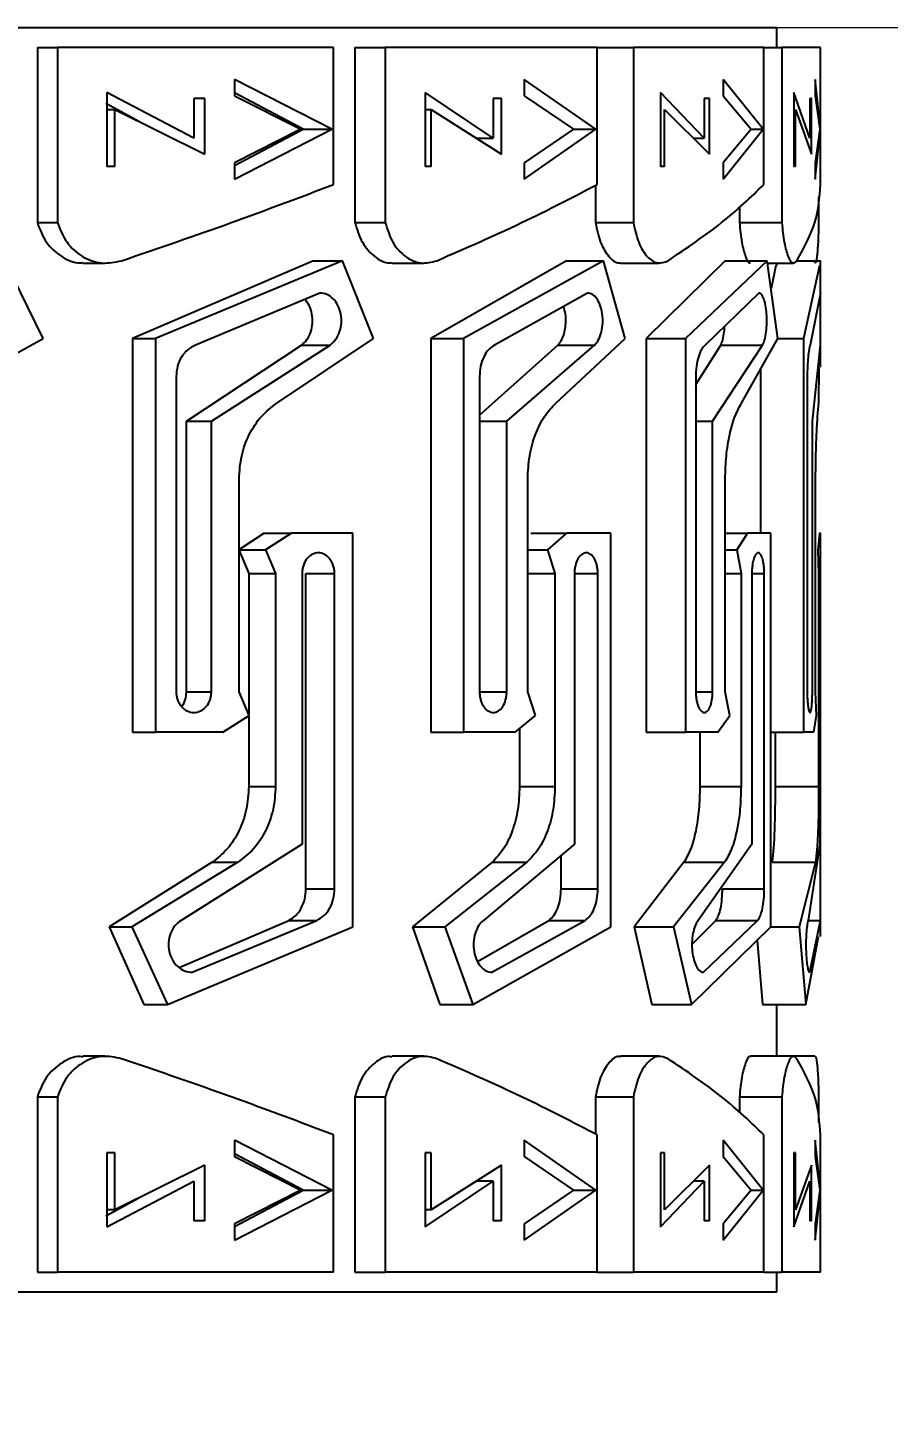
# Model space of a CAD drawing. Header units: millimetres. Extents: x 53 to 376, y 29 to 265.
# Drawn here: x 172.64 to 182.51, y 131.85 to 147.68 of the extents above; entities that cross this region are included whole.
import ezdxf

# ---------------------------------------------------------------- set-up
doc = ezdxf.new("R2010")
doc.units = ezdxf.units.MM
doc.styles.add('SLDTEXTSTYLE0', font='TXT', dxfattribs={"width": 0.75})
doc.dimstyles.new('SLDDIMSTYLE1', dxfattribs={"dimtxt": 3.5, "dimasz": 3.302, "dimexe": 0, "dimexo": 0.0625, "dimgap": 0.875, "dimtad": 1, "dimlfac": 2, "dimrnd": 1e-09, "dimzin": 12, "dimdsep": 46, "dimtxsty": 'SLDTEXTSTYLE0', "dimsah": 1, "dimcen": 0.09, "dimadec": 0, "dimazin": 3, "dimtfac": 1, "dimtofl": 0, "dimtmove": 0, "dimatfit": 3, "dimfxl": 0, "dimfrac": 2, "dimtolj": 1, "dimtzin": 12, "dimarcsym": 0})

# ---------------------------------------------------------------- blocks, each defined once
blk = doc.blocks.new('_D_5')
at = {"color": 7, "linetype": 'Continuous', "lineweight": 0}
for p, q in [((176.641, 147.677), (210.06, 147.677)), ((209.06, 147.677), (209.06, 40.089)), ((182.315, 40.089), (210.06, 40.089))]:
    blk.add_line(p, q, dxfattribs=at)
at = {"color": 7, "linetype": 'Continuous', "lineweight": 18}
for points in [[(209.06, 147.677), (208.552, 144.375), (209.568, 144.375)], [(209.06, 40.089), (209.568, 43.391), (208.552, 43.391)]]:
    blk.add_solid(points, dxfattribs=at)
at = {"color": 7, "linetype": 'Continuous', "lineweight": 18, "insert": (204.549, 85.3), "char_height": 3.5, "attachment_point": 1, "rotation": 90, "style": 'SLDTEXTSTYLE0'}
blk.add_mtext('215.18', dxfattribs=at)

msp = doc.modelspace()

# ---------------------------------------------------------------- linework, layer by layer
at = {"color": 7, "linetype": 'Continuous', "lineweight": 25}
for p, q in [((149.7335, 147.6771), (181.2335, 147.6771)), ((181.2335, 147.45), (181.2335, 147.6771)), ((172.7554, 147.45), (172.7554, 145.4403)), ((172.7554, 147.45), (172.9863, 147.45)), ((172.9863, 147.45), (172.9863, 145.4403)), ((176.1512, 147.45), (172.9863, 147.45)), ((176.1512, 145.8776), (176.1512, 147.45)), ((176.3969, 147.45), (176.3969, 145.4403)), ((176.3969, 147.45), (176.7433, 147.45)), ((176.7433, 147.45), (176.7433, 145.4403)), ((179.1726, 147.45), (176.7433, 147.45)), ((179.1726, 145.8776), (179.1726, 147.45)), ((179.1726, 147.45), (179.5882, 147.45)), ((179.5882, 147.45), (179.5882, 145.4403)), ((181.085, 147.45), (179.5882, 147.45)), ((181.085, 145.8776), (181.085, 147.45)), ((181.085, 147.45), (181.2904, 147.45)), ((181.2904, 147.45), (181.2904, 145.4403)), ((181.7335, 147.45), (181.2904, 147.45)), ((181.7335, 146.5142), (181.7335, 147.45)), ((176.131, 146.5111), (175.0154, 147.0829)), ((175.0154, 147.0829), (175.0154, 146.8963)), ((179.1582, 146.5111), (178.3371, 147.0829)), ((178.3371, 147.0829), (178.3371, 146.8963)), ((181.0775, 146.5111), (180.6175, 147.0829)), ((180.6175, 147.0829), (180.6175, 146.8963)), ((181.7335, 146.5111), (181.6718, 147.0829)), ((181.6718, 147.0829), (181.6718, 146.8963)), ((174.5499, 146.4094), (173.5528, 146.9316)), ((173.5528, 146.9316), (173.5528, 146.0824)), ((174.6746, 146.8631), (174.5499, 146.8631)), ((174.5499, 146.8631), (174.5499, 146.4094)), ((174.6746, 146.2248), (174.6746, 146.8631)), ((175.8034, 146.5111), (175.0154, 146.9278)), ((175.0154, 146.8963), (175.7755, 146.5111)), ((177.982, 146.4094), (177.1998, 146.9316)), ((177.1998, 146.9316), (177.1998, 146.0824)), ((178.0778, 146.8631), (177.982, 146.8631)), ((177.982, 146.8631), (177.982, 146.4094)), ((178.0778, 146.2248), (178.0778, 146.8631)), ((178.3371, 146.8963), (178.9014, 146.5111)), ((180.4016, 146.4094), (179.8975, 146.9316)), ((179.8975, 146.9316), (179.8975, 146.0824)), ((180.4607, 146.8631), (180.4016, 146.8631)), ((180.4016, 146.8631), (180.4016, 146.4094)), ((180.4607, 146.2248), (180.4607, 146.8631)), ((180.6175, 146.8963), (180.9404, 146.5111)), ((181.6125, 146.4094), (181.4276, 146.9316)), ((181.4276, 146.9316), (181.4276, 146.0824)), ((181.6302, 146.8631), (181.6125, 146.8631)), ((181.6125, 146.8631), (181.6125, 146.4094)), ((181.6302, 146.2248), (181.6302, 146.8631)), ((181.6718, 146.8963), (181.7271, 146.5111)), ((173.9269, 146.5953), (173.5395, 146.8047)), ((173.5528, 146.7365), (173.6421, 146.7365)), ((173.6421, 146.0824), (173.6421, 146.7365)), ((173.6421, 146.7365), (174.6746, 146.2248)), ((177.1998, 146.7365), (177.271, 146.7365)), ((177.271, 146.0824), (177.271, 146.7365)), ((177.271, 146.7365), (178.0778, 146.2248)), ((179.9448, 146.0824), (179.9448, 146.7365)), ((179.9448, 146.7365), (180.4607, 146.2248)), ((181.4472, 146.0824), (181.4472, 146.7365)), ((181.4472, 146.7365), (181.6302, 146.2248)), ((175.7755, 146.5111), (175.0154, 146.1259)), ((175.0154, 145.9392), (176.131, 146.5111)), ((175.0154, 146.0943), (175.8034, 146.5111)), ((175.8034, 146.5111), (176.131, 146.5111)), ((177.7867, 146.4094), (177.982, 146.4094)), ((178.9014, 146.5111), (178.3371, 146.1259)), ((178.3371, 145.9392), (179.1582, 146.5111)), ((178.9014, 146.5111), (179.1582, 146.5111)), ((180.2745, 146.4094), (180.4016, 146.4094)), ((180.9404, 146.5111), (180.6175, 146.1259)), ((180.6175, 145.9392), (181.0775, 146.5111)), ((180.9404, 146.5111), (181.0775, 146.5111)), ((181.7271, 146.5111), (181.6718, 146.1259)), ((181.6718, 145.9392), (181.7335, 146.5111)), ((181.7335, 145.8675), (181.7335, 146.5142)), ((173.6421, 146.0824), (173.5528, 146.0824)), ((175.0154, 146.1259), (175.0154, 145.9392)), ((177.271, 146.0824), (177.1998, 146.0824)), ((178.3371, 146.1259), (178.3371, 145.9392)), ((179.9448, 146.0824), (179.8975, 146.0824)), ((180.6175, 146.1259), (180.6175, 145.9392)), ((181.4472, 146.0824), (181.4276, 146.0824)), ((181.6718, 146.1259), (181.6718, 145.9392)), ((179.1542, 145.8683), (179.1542, 145.4403)), ((180.804, 145.6242), (180.804, 145.4403)), ((181.712, 145.7348), (181.712, 145.4403)), ((172.7554, 145.4403), (172.9863, 145.4403)), ((176.3969, 145.4403), (176.7433, 145.4403)), ((179.1542, 145.4403), (179.5882, 145.4403)), ((180.804, 145.4403), (181.2904, 145.4403)), ((172.8204, 144.1122), (172.3872, 145.0029)), ((173.2823, 144.9756), (173.5298, 144.9756)), ((175.9206, 145.0029), (173.8454, 144.1122)), ((176.252, 145.0029), (174.1109, 144.1122)), ((175.9206, 145.0029), (176.252, 145.0029)), ((176.6082, 144.1122), (176.252, 145.0029)), ((176.8217, 144.9756), (177.1815, 144.9756)), ((178.821, 145.0029), (177.267, 144.1122)), ((179.2444, 145.0029), (177.641, 144.1122)), ((178.821, 145.0029), (179.2444, 145.0029)), ((179.4947, 144.1122), (179.2444, 145.0029)), ((179.4423, 144.9756), (179.8854, 144.9756)), ((180.6408, 145.0029), (179.7339, 144.1122)), ((181.122, 145.0029), (180.1863, 144.1122)), ((180.6408, 145.0029), (181.122, 145.0029)), ((181.2461, 144.1122), (181.122, 145.0029)), ((181.1258, 144.9756), (181.4225, 144.9756)), ((181.2335, 144.9468), (181.2335, 144.9756)), ((181.464, 145.0029), (181.7327, 145.0029)), ((181.7335, 144.5816), (181.7335, 145.0054)), ((181.221, 144.9468), (181.1662, 144.6853)), ((181.7206, 144.9468), (181.5404, 144.1122)), ((175.9954, 144.6326), (174.5687, 144.0366)), ((179.0608, 144.6326), (177.9964, 144.0366)), ((181.0263, 144.6326), (180.4105, 144.0366)), ((181.7326, 144.6326), (181.6153, 144.0366)), ((171.4902, 143.3702), (172.8204, 144.1122)), ((173.8454, 144.1122), (173.8454, 139.5962)), ((173.8454, 144.1122), (174.1109, 144.1122)), ((174.1109, 144.1122), (174.1109, 139.5962)), ((174.466, 143.1615), (175.7835, 144.0366)), ((174.7512, 143.1615), (176.1105, 144.0366)), ((175.5008, 143.3702), (176.6082, 144.1122)), ((175.7835, 144.0366), (176.1105, 144.0366)), ((177.267, 144.1122), (177.267, 139.5962)), ((177.267, 144.1122), (177.641, 144.1122)), ((177.641, 144.1122), (177.641, 139.5962)), ((177.8248, 143.2312), (178.7232, 144.0366)), ((178.1364, 143.1615), (179.1435, 144.0366)), ((178.6998, 143.3702), (179.4947, 144.1122)), ((178.7232, 144.0366), (179.1435, 144.0366)), ((179.7339, 144.1122), (179.7339, 139.5962)), ((179.7339, 144.1122), (180.1863, 144.1122)), ((180.1863, 144.1122), (180.1863, 139.5962)), ((180.3032, 143.5846), (180.5903, 144.0366)), ((180.4965, 143.1615), (181.0699, 144.0366)), ((180.5903, 144.0366), (181.0699, 144.0366)), ((180.8282, 143.3702), (181.2461, 144.1122)), ((181.2461, 144.1122), (181.5404, 144.1122)), ((181.5404, 144.1122), (181.5404, 139.5962)), ((181.6404, 143.1615), (181.7335, 144.0366)), ((181.7335, 143.7814), (181.7335, 144.0508)), ((181.0464, 143.7576), (181.0464, 141.8783)), ((181.7134, 143.3702), (181.7173, 143.7814)), ((174.3466, 143.675), (174.3466, 140.0583)), ((177.8248, 143.675), (177.8248, 140.0583)), ((180.3032, 143.675), (180.3032, 140.0583)), ((181.581, 143.675), (181.581, 140.0583)), ((174.466, 143.1615), (174.7512, 143.1615)), ((174.466, 140.0583), (174.466, 143.1615)), ((174.7512, 140.0583), (174.7512, 143.1615)), ((177.8248, 143.1615), (178.1364, 143.1615)), ((178.1364, 140.0583), (178.1364, 143.1615)), ((180.3032, 143.1615), (180.4965, 143.1615)), ((180.4965, 140.0583), (180.4965, 143.1615)), ((181.6404, 140.0583), (181.6404, 143.1615)), ((175.068, 140.0583), (175.068, 142.5004)), ((178.3768, 140.0583), (178.3768, 142.5004)), ((180.6411, 140.0583), (180.6411, 142.5004)), ((181.6774, 140.0583), (181.6774, 142.5004)), ((175.3547, 141.8783), (175.0669, 141.6863)), ((175.3547, 141.8783), (175.6681, 141.8783)), ((175.6681, 141.8783), (175.3711, 141.6863)), ((176.3719, 141.8783), (175.6681, 141.8783)), ((176.3719, 137.3622), (176.3719, 141.8783)), ((178.4125, 141.8783), (178.8229, 141.8783)), ((178.8229, 141.8783), (178.6037, 141.6863)), ((179.3293, 141.8783), (178.8229, 141.8783)), ((179.3293, 137.3622), (179.3293, 141.8783)), ((180.6411, 141.8783), (180.8971, 141.8783)), ((180.8971, 141.8783), (180.7734, 141.6863)), ((181.1649, 141.8783), (180.8971, 141.8783)), ((181.1649, 137.3622), (181.1649, 141.8783)), ((181.7226, 141.8783), (181.7044, 141.6863)), ((181.7335, 141.8783), (181.7226, 141.8783)), ((181.7335, 141.5579), (181.7335, 141.8783)), ((175.0669, 141.6863), (175.179, 141.4161)), ((175.0669, 141.6863), (175.3711, 141.6863)), ((175.3711, 141.6863), (175.4867, 141.4161)), ((178.3768, 141.6863), (178.6037, 141.6863)), ((178.6037, 141.6863), (178.6895, 141.4161)), ((180.6411, 141.6863), (180.7734, 141.6863)), ((180.7734, 141.6863), (180.8223, 141.4161)), ((181.7044, 141.6863), (181.7125, 141.4161)), ((175.179, 141.4161), (175.179, 139.8036)), ((175.179, 141.4161), (175.4867, 141.4161)), ((175.4867, 141.4161), (175.4867, 138.974)), ((175.7904, 141.4161), (175.7904, 138.3129)), ((175.8341, 137.7994), (175.8341, 141.4161)), ((175.8341, 141.4161), (176.1626, 141.4161)), ((176.1626, 137.7994), (176.1626, 141.4161)), ((178.3768, 141.4161), (178.6895, 141.4161)), ((178.6895, 141.4161), (178.6895, 138.974)), ((178.9123, 141.4161), (178.9123, 138.3129)), ((179.1808, 137.7994), (179.1808, 141.4161)), ((180.6411, 141.4161), (180.8223, 141.4161)), ((180.8223, 141.4161), (180.8223, 138.974)), ((180.9463, 141.4161), (180.9463, 138.3129)), ((181.0893, 137.7994), (181.0893, 141.4161)), ((181.7125, 141.4161), (181.7125, 138.974)), ((181.7276, 141.4161), (181.7276, 138.3129)), ((181.7335, 137.7994), (181.7335, 141.4161)), ((174.466, 140.0583), (174.7512, 140.0583)), ((175.1857, 139.7881), (175.068, 140.0583)), ((178.4653, 139.7881), (178.3768, 140.0583)), ((180.6932, 139.7881), (180.6411, 140.0583)), ((181.6889, 139.7881), (181.6774, 140.0583)), ((174.8802, 139.5962), (175.1857, 139.7881)), ((175.179, 139.7839), (175.179, 138.974)), ((178.2347, 139.5962), (178.4653, 139.7881)), ((180.5561, 139.5962), (180.6932, 139.7881)), ((181.6565, 139.5962), (181.6889, 139.7881)), ((173.8454, 139.5962), (174.1109, 139.5962)), ((174.8802, 139.5962), (174.1109, 139.5962)), ((177.267, 139.5962), (177.641, 139.5962)), ((178.2347, 139.5962), (177.641, 139.5962)), ((178.2831, 139.6365), (178.2831, 138.974)), ((179.7339, 139.5962), (180.1863, 139.5962)), ((180.5561, 139.5962), (180.1863, 139.5962)), ((180.3504, 139.5962), (180.3504, 138.974)), ((181.1649, 139.5962), (181.5404, 139.5962)), ((181.2132, 139.5962), (181.2132, 138.974)), ((181.6565, 139.5962), (181.5404, 139.5962)), ((175.179, 138.974), (175.4867, 138.974)), ((178.2831, 138.974), (178.6895, 138.974)), ((180.3504, 138.974), (180.8223, 138.974)), ((181.2132, 138.974), (181.7125, 138.974)), ((175.7904, 138.3129), (174.4044, 137.4378)), ((178.9123, 138.3129), (177.8697, 137.4378)), ((178.7593, 137.7994), (178.7593, 138.1845)), ((180.9463, 138.3129), (180.3314, 137.4378)), ((181.7276, 138.3129), (181.5903, 137.4378)), ((174.7592, 138.1043), (173.58, 137.3622)), ((175.0536, 138.1043), (173.837, 137.3622)), ((174.7592, 138.1043), (175.0536, 138.1043)), ((177.9696, 138.1043), (177.0581, 137.3622)), ((178.366, 138.1043), (177.4255, 137.3622)), ((177.9696, 138.1043), (178.366, 138.1043)), ((180.1685, 138.1043), (179.5985, 137.3622)), ((180.6346, 138.1043), (180.0466, 137.3622)), ((180.1685, 138.1043), (180.6346, 138.1043)), ((181.1776, 138.1043), (181.6759, 138.1043)), ((181.6759, 138.1043), (181.4879, 137.3622)), ((175.8341, 137.7994), (176.1626, 137.7994)), ((178.7593, 137.7994), (179.1808, 137.7994)), ((180.6091, 137.7994), (181.0893, 137.7994)), ((181.7335, 137.2527), (181.7335, 137.623)), ((174.3811, 136.8973), (175.6381, 137.4378)), ((174.5307, 136.8419), (175.9604, 137.4378)), ((175.6381, 137.4378), (175.9604, 137.4378)), ((177.8014, 136.9675), (178.6186, 137.4378)), ((177.9672, 136.8419), (179.0356, 137.4378)), ((178.6186, 137.4378), (179.0356, 137.4378)), ((180.2608, 137.1661), (180.5351, 137.4378)), ((180.3924, 136.8419), (181.0129, 137.4378)), ((180.5351, 137.4378), (181.0129, 137.4378)), ((181.6097, 136.8419), (181.7321, 137.4378)), ((173.58, 137.3622), (173.9771, 136.4716)), ((173.58, 137.3622), (173.837, 137.3622)), ((173.837, 137.3622), (174.2467, 136.4716)), ((174.2467, 136.4716), (176.3719, 137.3622)), ((177.0581, 137.3622), (177.3698, 136.4716)), ((177.0581, 137.3622), (177.4255, 137.3622)), ((177.4255, 137.3622), (177.7471, 136.4716)), ((177.7471, 136.4716), (179.3293, 137.3622)), ((179.5985, 137.3622), (179.7996, 136.4716)), ((179.5985, 137.3622), (180.0466, 137.3622)), ((180.0466, 137.3622), (180.2541, 136.4716)), ((180.2541, 136.4716), (181.1649, 137.3622)), ((181.0082, 137.209), (181.0696, 136.4716)), ((181.1649, 137.3622), (181.4879, 137.3622)), ((181.4879, 137.3622), (181.5643, 136.4716)), ((181.5643, 136.4716), (181.7098, 137.2527)), ((173.9771, 136.4716), (174.2467, 136.4716)), ((177.3698, 136.4716), (177.7471, 136.4716)), ((179.7996, 136.4716), (180.2541, 136.4716)), ((181.0696, 136.4716), (181.5643, 136.4716)), ((181.2335, 135.8785), (181.2335, 136.4716)), ((173.5299, 135.8785), (173.2824, 135.8785)), ((177.1816, 135.8785), (176.8217, 135.8785)), ((179.8855, 135.8785), (179.4424, 135.8785)), ((181.4225, 135.8785), (180.9321, 135.8785)), ((181.6683, 135.8785), (181.2335, 135.8785)), ((172.7554, 135.4139), (172.7554, 133.4041)), ((172.7554, 135.4139), (172.9863, 135.4139)), ((172.9863, 135.4139), (172.9863, 133.4041)), ((176.3969, 135.4139), (176.3969, 133.4041)), ((176.3969, 135.4139), (176.7433, 135.4139)), ((176.7433, 135.4139), (176.7433, 133.4041)), ((179.1542, 135.4139), (179.1542, 134.9858)), ((179.1542, 135.4139), (179.5882, 135.4139)), ((179.5882, 135.4139), (179.5882, 133.4041)), ((180.804, 135.4139), (180.804, 135.2299)), ((180.804, 135.4139), (181.2904, 135.4139)), ((181.2904, 135.4139), (181.2904, 133.4041)), ((181.712, 135.4139), (181.712, 135.1193)), ((176.131, 134.343), (175.0154, 134.9149)), ((175.0154, 134.9149), (175.0154, 134.7282)), ((176.1512, 133.4041), (176.1512, 134.9765)), ((179.1582, 134.343), (178.3371, 134.9149)), ((178.3371, 134.9149), (178.3371, 134.7282)), ((179.1726, 133.4041), (179.1726, 134.9765)), ((181.0775, 134.343), (180.6175, 134.9149)), ((180.6175, 134.9149), (180.6175, 134.7282)), ((181.085, 133.4041), (181.085, 134.9765)), ((181.7335, 134.343), (181.6718, 134.9149)), ((181.6718, 134.9149), (181.6718, 134.7282)), ((181.7335, 134.3462), (181.7335, 134.9866)), ((173.6421, 134.7717), (173.5528, 134.7717)), ((173.5528, 134.7717), (173.5528, 133.9225)), ((173.6421, 134.1176), (173.6421, 134.7717)), ((175.8034, 134.343), (175.0154, 134.7598)), ((175.0154, 134.7282), (175.7755, 134.343)), ((177.271, 134.7717), (177.1998, 134.7717)), ((177.1998, 134.7717), (177.1998, 133.9225)), ((177.271, 134.1176), (177.271, 134.7717)), ((178.3371, 134.7282), (178.9014, 134.343)), ((179.9448, 134.7717), (179.8975, 134.7717)), ((179.8975, 134.7717), (179.8975, 133.9225)), ((179.9448, 134.1176), (179.9448, 134.7717)), ((180.6175, 134.7282), (180.9404, 134.343)), ((181.4472, 134.7717), (181.4276, 134.7717)), ((181.4276, 134.7717), (181.4276, 133.9225)), ((181.4472, 134.1176), (181.4472, 134.7717)), ((181.6718, 134.7282), (181.7271, 134.343)), ((174.6746, 134.6293), (173.6421, 134.1176)), ((174.6746, 133.991), (174.6746, 134.6293)), ((178.0778, 134.6293), (177.271, 134.1176)), ((178.0778, 133.991), (178.0778, 134.6293)), ((180.4607, 134.6293), (179.9448, 134.1176)), ((180.4607, 133.991), (180.4607, 134.6293)), ((181.6302, 134.6293), (181.4472, 134.1176)), ((181.6302, 133.991), (181.6302, 134.6293)), ((173.5528, 133.9225), (174.5499, 134.4447)), ((174.5499, 134.4447), (174.5499, 133.991)), ((177.1998, 133.9225), (177.982, 134.4447)), ((177.982, 134.4447), (177.7867, 134.4447)), ((177.982, 134.4447), (177.982, 133.991)), ((179.8975, 133.9225), (180.4016, 134.4447)), ((180.4016, 134.4447), (180.2745, 134.4447)), ((180.4016, 134.4447), (180.4016, 133.991)), ((181.4276, 133.9225), (181.6125, 134.4447)), ((181.6125, 134.4447), (181.6125, 133.991)), ((173.5395, 134.0494), (173.9269, 134.2588)), ((175.0154, 133.7712), (176.131, 134.343)), ((175.7755, 134.343), (175.0154, 133.9578)), ((175.0154, 133.9263), (175.8034, 134.343)), ((175.8034, 134.343), (176.131, 134.343)), ((178.3371, 133.7712), (179.1582, 134.343)), ((178.9014, 134.343), (178.3371, 133.9578)), ((178.9014, 134.343), (179.1582, 134.343)), ((180.6175, 133.7712), (181.0775, 134.343)), ((180.9404, 134.343), (180.6175, 133.9578)), ((180.9404, 134.343), (181.0775, 134.343)), ((181.6718, 133.7712), (181.7335, 134.343)), ((181.7271, 134.343), (181.6718, 133.9578)), ((181.7335, 133.4041), (181.7335, 134.3462)), ((173.6421, 134.1176), (173.5528, 134.1176)), ((177.271, 134.1176), (177.1998, 134.1176)), ((174.6746, 133.991), (174.5499, 133.991)), ((175.0154, 133.9578), (175.0154, 133.7712)), ((178.0778, 133.991), (177.982, 133.991)), ((178.3371, 133.9578), (178.3371, 133.7712)), ((180.4607, 133.991), (180.4016, 133.991)), ((180.6175, 133.9578), (180.6175, 133.7712)), ((181.6302, 133.991), (181.6125, 133.991)), ((181.6718, 133.9578), (181.6718, 133.7712)), ((172.7554, 133.4041), (172.9863, 133.4041)), ((176.1512, 133.4041), (172.9863, 133.4041)), ((176.3969, 133.4041), (176.7433, 133.4041)), ((179.1726, 133.4041), (176.7433, 133.4041)), ((179.1726, 133.4041), (179.5882, 133.4041)), ((181.085, 133.4041), (179.5882, 133.4041)), ((181.085, 133.4041), (181.2904, 133.4041)), ((181.2335, 133.1771), (181.2335, 133.4041)), ((181.7335, 133.4041), (181.2904, 133.4041)), ((149.7335, 133.1771), (181.2335, 133.1771))]:
    msp.add_line(p, q, dxfattribs=at)
at = {"color": 8, "linetype": 'Continuous', "lineweight": 25}
for p, q in [((178.9123, 141.4161), (179.1808, 141.4161)), ((180.9463, 141.4161), (181.0893, 141.4161)), ((177.8248, 140.0583), (178.1364, 140.0583)), ((180.3032, 140.0583), (180.4965, 140.0583)), ((181.5903, 137.4378), (181.7321, 137.4378))]:
    msp.add_line(p, q, dxfattribs=at)
at = {"color": 7, "linetype": 'Continuous', "lineweight": 25}
for points, knots in [([(173.7209, 145.0029), (174.1461, 145.1487), (174.9966, 145.4403), (175.7664, 145.7318), (176.1512, 145.8776)], [0, 0, 0, 0, 0.4999999, 1, 1, 1, 1]), ([(177.3336, 145.0029), (177.6673, 145.1487), (178.3349, 145.4403), (178.8934, 145.7318), (179.1726, 145.8776)], [0, 0, 0, 0, 0.5000004, 1, 1, 1, 1]), ([(179.9862, 145.0029), (180.2015, 145.1487), (180.6321, 145.4403), (180.9341, 145.7318), (181.085, 145.8776)], [0, 0, 0, 0, 0.5000001, 1, 1, 1, 1]), ([(181.464, 145.0029), (181.5433, 145.1487), (181.702, 145.4403), (181.723, 145.7318), (181.7335, 145.8776)], [0, 0, 0, 0, 0.5000001, 1, 1, 1, 1]), ([(172.7554, 145.4403), (172.7856, 145.3607), (172.8461, 145.2016), (173.0285, 145.0442), (173.1856, 144.9689), (173.2702, 144.9806), (173.2815, 144.9822)], [0, 0, 0, 0, 0.31705588, 0.63410633, 0.95116084, 1, 1, 1, 1]), ([(172.9863, 145.4403), (173.0176, 145.361), (173.0806, 145.2014), (173.2692, 145.039), (173.4942, 144.9571), (173.6452, 144.9876), (173.7209, 145.0029)], [0, 0, 0, 0, 0.2464344, 0.4957901, 0.7476036, 1, 1, 1, 1]), ([(176.3969, 145.4403), (176.4214, 145.3607), (176.4706, 145.2016), (176.618, 145.0442), (176.7445, 144.9689), (176.8119, 144.9807), (176.8209, 144.9822)], [0, 0, 0, 0, 0.3169941, 0.6339856, 0.9509785, 1, 1, 1, 1]), ([(176.7433, 145.4403), (176.7688, 145.361), (176.82, 145.2014), (176.9725, 145.039), (177.1532, 144.9571), (177.2734, 144.9876), (177.3336, 145.0029)], [0, 0, 0, 0, 0.2464346, 0.4957912, 0.7476028, 1, 1, 1, 1]), ([(179.1542, 145.4403), (179.1711, 145.3607), (179.2049, 145.2016), (179.3055, 145.0442), (179.391, 144.9689), (179.4357, 144.9807), (179.4417, 144.9822)], [0, 0, 0, 0, 0.31695833, 0.63391654, 0.95087234, 1, 1, 1, 1]), ([(179.5882, 145.4403), (179.6057, 145.361), (179.641, 145.2014), (179.745, 145.039), (179.8668, 144.9571), (179.9464, 144.9876), (179.9862, 145.0029)], [0, 0, 0, 0, 0.2464347, 0.4957897, 0.7476042, 1, 1, 1, 1]), ([(180.804, 145.4403), (180.8119, 145.3607), (180.8277, 145.2016), (180.8731, 145.0442), (180.9108, 144.9689), (180.9292, 144.9807), (180.9317, 144.9822)], [0, 0, 0, 0, 0.3169335, 0.6338665, 0.9507977, 1, 1, 1, 1]), ([(181.2904, 145.4403), (181.2985, 145.361), (181.315, 145.2014), (181.3621, 145.039), (181.4152, 144.9571), (181.4477, 144.9876), (181.464, 145.0029)], [0, 0, 0, 0, 0.246435, 0.4957904, 0.7476029, 1, 1, 1, 1]), ([(181.712, 145.4403), (181.7101, 145.3606), (181.7065, 145.2003), (181.6927, 145.0436), (181.679, 144.9689), (181.6694, 144.9807), (181.6681, 144.9823)], [0, 0, 0, 0, 0.31314719, 0.63000588, 0.94998843, 1, 1, 1, 1]), ([(175.7835, 144.0366), (175.8057, 144.056), (175.8502, 144.0946), (175.894, 144.1849), (175.9144, 144.2875), (175.908, 144.3933), (175.8781, 144.4907), (175.841, 144.5378), (175.8231, 144.5606)], [0, 0, 0, 0, 0.1688201, 0.3371367, 0.5054502, 0.673778, 0.8420902, 1, 1, 1, 1]), ([(176.1105, 144.0366), (176.1332, 144.0557), (176.1788, 144.094), (176.2245, 144.1845), (176.2457, 144.2884), (176.2389, 144.3962), (176.2051, 144.4944), (176.1487, 144.5715), (176.0763, 144.6228), (176.0224, 144.6293), (175.9954, 144.6326)], [0, 0, 0, 0, 0.1253831, 0.2504264, 0.3754314, 0.5003877, 0.6252946, 0.7501876, 0.8750771, 1, 1, 1, 1]), ([(179.1435, 144.0366), (179.1598, 144.0557), (179.1923, 144.094), (179.2248, 144.1845), (179.2399, 144.2884), (179.2351, 144.3962), (179.2111, 144.4944), (179.1709, 144.5715), (179.1191, 144.6228), (179.0803, 144.6293), (179.0608, 144.6326)], [0, 0, 0, 0, 0.1253838, 0.2504274, 0.3754319, 0.500388, 0.6252933, 0.7501871, 0.8750782, 1, 1, 1, 1]), ([(181.0699, 144.0366), (181.0783, 144.0557), (181.0953, 144.094), (181.112, 144.1845), (181.1197, 144.2884), (181.1172, 144.3962), (181.1049, 144.4944), (181.0842, 144.5715), (181.0572, 144.6228), (181.0366, 144.6293), (181.0263, 144.6326)], [0, 0, 0, 0, 0.1253829, 0.2504266, 0.3754316, 0.5003878, 0.6252943, 0.7501883, 0.8750779, 1, 1, 1, 1]), ([(181.7335, 144.0366), (181.7335, 144.0557), (181.7335, 144.094), (181.733, 144.1845), (181.7327, 144.2884), (181.7328, 144.3962), (181.7332, 144.4944), (181.7336, 144.5715), (181.7335, 144.6228), (181.7329, 144.6293), (181.7326, 144.6326)], [0, 0, 0, 0, 0.1253828, 0.2504269, 0.3754319, 0.5003881, 0.625295, 0.7501889, 0.8750786, 1, 1, 1, 1]), ([(178.7232, 144.0366), (178.7391, 144.0559), (178.7709, 144.0946), (178.8021, 144.185), (178.8163, 144.2872), (178.8132, 144.3917), (178.7967, 144.4516), (178.7888, 144.4803)], [0, 0, 0, 0, 0.2038471, 0.4070822, 0.6103118, 0.8135596, 1, 1, 1, 1]), ([(180.5903, 144.0366), (180.5985, 144.056), (180.6149, 144.0948), (180.63, 144.174), (180.6332, 144.2308), (180.6344, 144.2533)], [0, 0, 0, 0, 0.3771759, 0.7532229, 1, 1, 1, 1]), ([(174.5687, 144.0366), (174.5379, 144.0206), (174.4767, 143.9887), (174.4051, 143.9019), (174.3561, 143.7948), (174.3498, 143.7149), (174.3466, 143.675)], [0, 0, 0, 0, 0.250913, 0.5007371, 0.750387, 1, 1, 1, 1]), ([(177.9964, 144.0366), (177.9728, 144.0206), (177.9256, 143.9887), (177.8702, 143.9019), (177.8322, 143.7948), (177.8273, 143.7149), (177.8248, 143.675)], [0, 0, 0, 0, 0.2509191, 0.5007375, 0.7503882, 1, 1, 1, 1]), ([(180.4105, 144.0366), (180.3958, 144.0206), (180.3665, 143.9887), (180.3318, 143.9019), (180.3079, 143.7948), (180.3048, 143.7149), (180.3032, 143.675)], [0, 0, 0, 0, 0.25091354, 0.50073465, 0.7503866, 1, 1, 1, 1]), ([(181.6153, 144.0366), (181.6107, 144.0206), (181.6017, 143.9887), (181.5905, 143.9019), (181.5826, 143.7948), (181.5816, 143.7149), (181.581, 143.675)], [0, 0, 0, 0, 0.2509147, 0.5007365, 0.7503869, 1, 1, 1, 1]), ([(175.068, 142.5004), (175.0739, 142.5896), (175.0856, 142.7683), (175.1787, 143.015), (175.3165, 143.2282), (175.4392, 143.3227), (175.5008, 143.3702)], [0, 0, 0, 0, 0.2477039, 0.4965135, 0.7472057, 1, 1, 1, 1]), ([(178.3768, 142.5004), (178.3813, 142.5896), (178.3901, 142.7683), (178.4601, 143.015), (178.5633, 143.2282), (178.6542, 143.3227), (178.6998, 143.3702)], [0, 0, 0, 0, 0.2477045, 0.4965147, 0.7472061, 1, 1, 1, 1]), ([(180.6411, 142.5004), (180.6437, 142.5896), (180.649, 142.7683), (180.6902, 143.015), (180.7504, 143.2282), (180.8022, 143.3227), (180.8282, 143.3702)], [0, 0, 0, 0, 0.2477044, 0.4965142, 0.7472051, 1, 1, 1, 1]), ([(181.6774, 142.5004), (181.678, 142.5896), (181.6792, 142.7683), (181.6884, 143.015), (181.7007, 143.2282), (181.7092, 143.3227), (181.7134, 143.3702)], [0, 0, 0, 0, 0.2477042, 0.4965145, 0.7472052, 1, 1, 1, 1]), ([(176.1626, 141.4161), (176.1619, 141.4319), (176.1604, 141.4633), (176.1492, 141.5084), (176.1319, 141.5498), (176.1008, 141.5975), (176.0495, 141.6406), (175.9778, 141.6583), (175.9057, 141.6406), (175.8433, 141.5892), (175.8079, 141.5234), (175.7926, 141.4633), (175.7912, 141.4319), (175.7904, 141.4161)], [0, 0, 0, 0, 0.0628579, 0.1254659, 0.1879454, 0.250787, 0.3754504, 0.5001623, 0.6249402, 0.7497248, 0.8744829, 0.9372477, 1, 1, 1, 1]), ([(179.1808, 141.4161), (179.1803, 141.4319), (179.1792, 141.4633), (179.1712, 141.5084), (179.1588, 141.5498), (179.1366, 141.5975), (179.0998, 141.6406), (179.0482, 141.6583), (178.9961, 141.6406), (178.9508, 141.5892), (178.9251, 141.5234), (178.914, 141.4633), (178.9129, 141.4319), (178.9123, 141.4161)], [0, 0, 0, 0, 0.0628576, 0.1254662, 0.1879464, 0.250785, 0.3754478, 0.5001656, 0.6249381, 0.7497253, 0.8744837, 0.937248, 1, 1, 1, 1]), ([(181.0893, 141.4161), (181.089, 141.4319), (181.0884, 141.4633), (181.0843, 141.5084), (181.0779, 141.5498), (181.0663, 141.5975), (181.047, 141.6406), (181.0197, 141.6583), (180.9918, 141.6406), (180.9673, 141.5892), (180.9533, 141.5234), (180.9472, 141.4633), (180.9466, 141.4319), (180.9463, 141.4161)], [0, 0, 0, 0, 0.0628576, 0.1254666, 0.1879458, 0.2507862, 0.3754482, 0.5001626, 0.6249387, 0.7497265, 0.8744833, 0.937248, 1, 1, 1, 1]), ([(181.7335, 141.4161), (181.7335, 141.4319), (181.7335, 141.4633), (181.7335, 141.5084), (181.7335, 141.5498), (181.7335, 141.5975), (181.7333, 141.6406), (181.7325, 141.6583), (181.7311, 141.6406), (181.7294, 141.5892), (181.7282, 141.5234), (181.7277, 141.4633), (181.7277, 141.4319), (181.7276, 141.4161)], [0, 0, 0, 0, 0.0628576, 0.1254665, 0.1879468, 0.2507863, 0.3754485, 0.5001635, 0.6249391, 0.7497264, 0.8744833, 0.9372481, 1, 1, 1, 1]), ([(174.3466, 140.0583), (174.3474, 140.0425), (174.3491, 140.0111), (174.3616, 139.966), (174.3807, 139.9246), (174.4151, 139.877), (174.4716, 139.8339), (174.5499, 139.8161), (174.6279, 139.8339), (174.6949, 139.8852), (174.7326, 139.9511), (174.7488, 140.0111), (174.7504, 140.0426), (174.7512, 140.0583)], [0, 0, 0, 0, 0.0628577, 0.1254661, 0.1879463, 0.2507865, 0.3754471, 0.5001619, 0.6249393, 0.7497264, 0.8744837, 0.9372481, 1, 1, 1, 1]), ([(174.4075, 139.8899), (174.408, 139.8903), (174.4297, 139.9077), (174.456, 139.9675), (174.4627, 140.028), (174.466, 140.0583)], [0, 0, 0, 0, 0.0122136, 0.5058489, 1, 1, 1, 1]), ([(177.8248, 140.0583), (177.8255, 140.0425), (177.8267, 140.0111), (177.8365, 139.966), (177.8513, 139.9246), (177.878, 139.877), (177.9216, 139.8339), (177.982, 139.8161), (178.042, 139.8339), (178.0933, 139.8852), (178.1221, 139.9511), (178.1346, 140.0111), (178.1358, 140.0426), (178.1364, 140.0583)], [0, 0, 0, 0, 0.0628576, 0.1254671, 0.1879452, 0.2507863, 0.3754504, 0.5001639, 0.6249369, 0.7497262, 0.874483, 0.9372481, 1, 1, 1, 1]), ([(180.3032, 140.0583), (180.3036, 140.0425), (180.3044, 140.0111), (180.3106, 139.966), (180.3199, 139.9246), (180.3367, 139.877), (180.364, 139.8339), (180.4016, 139.8161), (180.4387, 139.8339), (180.4702, 139.8852), (180.4878, 139.9511), (180.4954, 140.0111), (180.4962, 140.0426), (180.4965, 140.0583)], [0, 0, 0, 0, 0.0628578, 0.1254665, 0.1879468, 0.2507864, 0.3754486, 0.5001633, 0.6249398, 0.7497249, 0.8744831, 0.9372482, 1, 1, 1, 1]), ([(181.581, 140.0583), (181.5812, 140.0425), (181.5814, 140.0111), (181.5835, 139.966), (181.5866, 139.9246), (181.592, 139.877), (181.6009, 139.8339), (181.6126, 139.8161), (181.6238, 139.8339), (181.633, 139.8852), (181.638, 139.9511), (181.6401, 140.0111), (181.6403, 140.0426), (181.6404, 140.0583)], [0, 0, 0, 0, 0.0628578, 0.1254663, 0.1879467, 0.2507865, 0.3754489, 0.5001633, 0.6249396, 0.7497254, 0.8744833, 0.9372482, 1, 1, 1, 1]), ([(175.179, 138.974), (175.1735, 138.8849), (175.1624, 138.7068), (175.0743, 138.4603), (174.9419, 138.247), (174.8201, 138.1519), (174.7592, 138.1043)], [0, 0, 0, 0, 0.2500012, 0.4999988, 0.7500017, 1, 1, 1, 1]), ([(175.4867, 138.974), (175.481, 138.8849), (175.4696, 138.7062), (175.3783, 138.4594), (175.2414, 138.2462), (175.1164, 138.1517), (175.0536, 138.1043)], [0, 0, 0, 0, 0.2477046, 0.4965109, 0.7472049, 1, 1, 1, 1]), ([(178.2831, 138.974), (178.2791, 138.8849), (178.2709, 138.7068), (178.2056, 138.4603), (178.1071, 138.247), (178.0154, 138.1519), (177.9696, 138.1043)], [0, 0, 0, 0, 0.2500015, 0.5000001, 0.7500016, 1, 1, 1, 1]), ([(178.6895, 138.974), (178.6853, 138.8849), (178.6768, 138.7062), (178.6091, 138.4594), (178.5072, 138.2462), (178.4132, 138.1517), (178.366, 138.1043)], [0, 0, 0, 0, 0.2477044, 0.4965109, 0.7472061, 1, 1, 1, 1]), ([(180.3504, 138.974), (180.3481, 138.8849), (180.3435, 138.7068), (180.3062, 138.4603), (180.2495, 138.247), (180.1955, 138.1519), (180.1685, 138.1043)], [0, 0, 0, 0, 0.2500013, 0.4999989, 0.7499998, 1, 1, 1, 1]), ([(180.8223, 138.974), (180.8199, 138.8849), (180.8152, 138.7062), (180.7766, 138.4594), (180.7179, 138.2462), (180.6625, 138.1517), (180.6346, 138.1043)], [0, 0, 0, 0, 0.2477045, 0.4965116, 0.7472055, 1, 1, 1, 1]), ([(181.2132, 138.974), (181.2128, 138.8849), (181.2121, 138.7068), (181.206, 138.4603), (181.1957, 138.247), (181.1837, 138.1519), (181.1776, 138.1043)], [0, 0, 0, 0, 0.2500014, 0.4999997, 0.7500015, 1, 1, 1, 1]), ([(181.7125, 138.974), (181.7122, 138.8849), (181.7114, 138.7062), (181.7051, 138.4594), (181.6944, 138.2462), (181.6821, 138.1517), (181.6759, 138.1043)], [0, 0, 0, 0, 0.2477045, 0.4965117, 0.7472055, 1, 1, 1, 1]), ([(175.6381, 137.4378), (175.6658, 137.4541), (175.7212, 137.4867), (175.7839, 137.5744), (175.826, 137.681), (175.8314, 137.76), (175.8341, 137.7994)], [0, 0, 0, 0, 0.2509912, 0.500763, 0.7503866, 1, 1, 1, 1]), ([(175.9604, 137.4378), (175.9887, 137.4538), (176.045, 137.4858), (176.1099, 137.5725), (176.1541, 137.6796), (176.1598, 137.7595), (176.1626, 137.7994)], [0, 0, 0, 0, 0.2509151, 0.5007368, 0.7503883, 1, 1, 1, 1]), ([(178.6186, 137.4378), (178.6386, 137.4541), (178.6785, 137.4867), (178.7235, 137.5744), (178.7536, 137.681), (178.7574, 137.76), (178.7593, 137.7994)], [0, 0, 0, 0, 0.2509899, 0.5007657, 0.7503878, 1, 1, 1, 1]), ([(179.0356, 137.4378), (179.056, 137.4538), (179.0966, 137.4858), (179.1431, 137.5725), (179.1747, 137.6796), (179.1788, 137.7595), (179.1808, 137.7994)], [0, 0, 0, 0, 0.2509135, 0.5007353, 0.7503873, 1, 1, 1, 1]), ([(180.5351, 137.4378), (180.5457, 137.4541), (180.5669, 137.4867), (180.5905, 137.5744), (180.6061, 137.681), (180.6081, 137.76), (180.6091, 137.7994)], [0, 0, 0, 0, 0.2509876, 0.50076446, 0.75038671, 1, 1, 1, 1]), ([(181.0129, 137.4378), (181.0237, 137.4538), (181.0453, 137.4858), (181.0697, 137.5725), (181.0861, 137.6796), (181.0882, 137.7595), (181.0893, 137.7994)], [0, 0, 0, 0, 0.2509161, 0.500738, 0.750388, 1, 1, 1, 1]), ([(181.7321, 137.4378), (181.7325, 137.4538), (181.7333, 137.4858), (181.7336, 137.5725), (181.7335, 137.6796), (181.7335, 137.7595), (181.7335, 137.7994)], [0, 0, 0, 0, 0.2509152, 0.5007371, 0.7503872, 1, 1, 1, 1]), ([(174.4044, 137.4378), (174.3792, 137.4187), (174.3288, 137.3804), (174.2776, 137.2899), (174.2538, 137.186), (174.2614, 137.0782), (174.2993, 136.98), (174.3622, 136.9029), (174.4422, 136.8517), (174.5012, 136.8451), (174.5307, 136.8419)], [0, 0, 0, 0, 0.125384, 0.2504281, 0.3754326, 0.5003888, 0.6252953, 0.7501899, 0.8750775, 1, 1, 1, 1]), ([(177.8697, 137.4378), (177.8501, 137.4187), (177.811, 137.3804), (177.7712, 137.2899), (177.7526, 137.186), (177.7586, 137.0782), (177.7881, 136.98), (177.8369, 136.9029), (177.899, 136.8517), (177.9444, 136.8451), (177.9672, 136.8419)], [0, 0, 0, 0, 0.12538419, 0.25042824, 0.37543314, 0.50038943, 0.62529605, 0.75019005, 0.87507932, 1, 1, 1, 1]), ([(180.3314, 137.4378), (180.3191, 137.4187), (180.2945, 137.3804), (180.2693, 137.2899), (180.2576, 137.186), (180.2613, 137.0782), (180.2801, 136.98), (180.3109, 136.9029), (180.3499, 136.8517), (180.3782, 136.8451), (180.3924, 136.8419)], [0, 0, 0, 0, 0.12538317, 0.25042628, 0.37543134, 0.50038736, 0.62529498, 0.75018787, 0.87507783, 1, 1, 1, 1]), ([(181.5903, 137.4378), (181.5863, 137.4187), (181.5782, 137.3804), (181.5696, 137.2899), (181.5656, 137.186), (181.5669, 137.0782), (181.5733, 136.98), (181.5836, 136.9029), (181.5964, 136.8517), (181.6053, 136.8451), (181.6097, 136.8419)], [0, 0, 0, 0, 0.12538275, 0.25042718, 0.37543212, 0.50038833, 0.62529511, 0.75018883, 0.87507951, 1, 1, 1, 1]), ([(173.2816, 135.8719), (173.2703, 135.8735), (173.1857, 135.8852), (173.0285, 135.8099), (172.8461, 135.6525), (172.7856, 135.4934), (172.7554, 135.4139)], [0, 0, 0, 0, 0.0489521, 0.3659681, 0.6829813, 1, 1, 1, 1]), ([(173.7209, 135.8512), (173.6452, 135.8665), (173.4942, 135.897), (173.2692, 135.8151), (173.0806, 135.6527), (173.0176, 135.4932), (172.9863, 135.4139)], [0, 0, 0, 0, 0.2523965, 0.5042093, 0.7535653, 1, 1, 1, 1]), ([(176.1512, 134.9765), (175.7664, 135.1223), (174.9966, 135.4139), (174.1461, 135.7054), (173.7209, 135.8512)], [0, 0, 0, 0, 0.5000001, 1, 1, 1, 1]), ([(176.821, 135.8719), (176.8119, 135.8734), (176.7445, 135.8852), (176.618, 135.8099), (176.4706, 135.6525), (176.4214, 135.4934), (176.3969, 135.4139)], [0, 0, 0, 0, 0.04913557, 0.36608956, 0.68304351, 1, 1, 1, 1]), ([(177.3336, 135.8512), (177.2734, 135.8665), (177.1532, 135.897), (176.9725, 135.8151), (176.82, 135.6527), (176.7688, 135.4932), (176.7433, 135.4139)], [0, 0, 0, 0, 0.2523972, 0.5042082, 0.7535651, 1, 1, 1, 1]), ([(179.1726, 134.9765), (178.8934, 135.1223), (178.3349, 135.4139), (177.6673, 135.7054), (177.3336, 135.8512)], [0, 0, 0, 0, 0.4999996, 1, 1, 1, 1]), ([(179.4418, 135.8719), (179.4357, 135.8734), (179.391, 135.8852), (179.3055, 135.8099), (179.2049, 135.6525), (179.1711, 135.4934), (179.1542, 135.4139)], [0, 0, 0, 0, 0.04923832, 0.36615633, 0.6830781, 1, 1, 1, 1]), ([(179.9862, 135.8512), (179.9464, 135.8665), (179.8668, 135.897), (179.745, 135.8151), (179.641, 135.6527), (179.6057, 135.4932), (179.5882, 135.4139)], [0, 0, 0, 0, 0.2523958, 0.5042096, 0.753565, 1, 1, 1, 1]), ([(181.085, 134.9765), (180.9341, 135.1223), (180.6321, 135.4139), (180.2015, 135.7054), (179.9862, 135.8512)], [0, 0, 0, 0, 0.4999999, 1, 1, 1, 1]), ([(180.9317, 135.8719), (180.9292, 135.8734), (180.9108, 135.8852), (180.8731, 135.8099), (180.8277, 135.6525), (180.8119, 135.4934), (180.804, 135.4139)], [0, 0, 0, 0, 0.0493137, 0.3662069, 0.6831032, 1, 1, 1, 1]), ([(181.464, 135.8512), (181.4477, 135.8665), (181.4152, 135.897), (181.3621, 135.8151), (181.315, 135.6527), (181.2985, 135.4932), (181.2904, 135.4139)], [0, 0, 0, 0, 0.2523971, 0.5042089, 0.7535647, 1, 1, 1, 1]), ([(181.7335, 134.9765), (181.723, 135.1223), (181.702, 135.4139), (181.5433, 135.7054), (181.464, 135.8512)], [0, 0, 0, 0, 0.4999999, 1, 1, 1, 1]), ([(181.6681, 135.8718), (181.6694, 135.8734), (181.679, 135.8852), (181.6927, 135.8105), (181.7065, 135.6538), (181.7101, 135.4935), (181.712, 135.4139)], [0, 0, 0, 0, 0.05012488, 0.37006841, 0.68688973, 1, 1, 1, 1])]:
    msp.add_open_spline(points, degree=3, knots=knots, dxfattribs=at)

# ---------------------------------------------------------------- dimensions: what is measured, and where the dimension line sits
at = {"color": 7, "linetype": 'Continuous', "lineweight": 18}
dim = msp.add_linear_dim(base=(209.0603, 40.0886), p1=(175.6413, 147.6771), p2=(181.3146, 40.0886), angle=90, dimstyle='SLDDIMSTYLE1', dxfattribs=at)
dim.commit()
dim.dimension.update_dxf_attribs({"geometry": '_D_5', "text_midpoint": (209.0603, 92.4119), "dimtype": 160})

doc.saveas('drawing.dxf')
